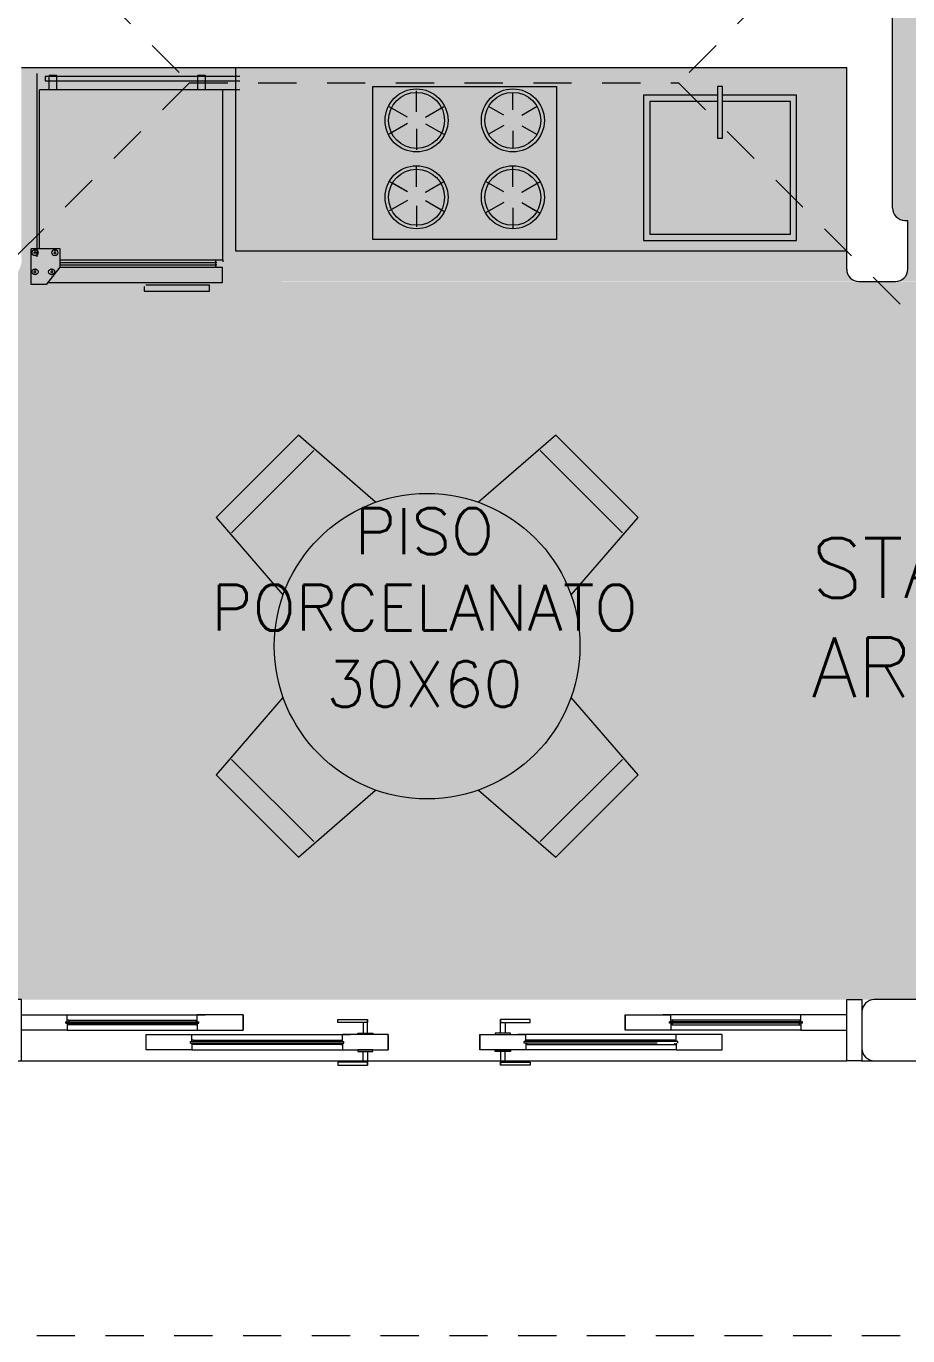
# Model space of a CAD drawing. Header units: metres. Extents: x 8 to 2416, y -346 to 476.
# Drawn here: x 122.033 to 124.917, y -191.693 to -187.407 of the extents above; entities that cross this region are included whole.
import ezdxf

# ---------------------------------------------------------------- set-up
doc = ezdxf.new("R2010")
doc.units = ezdxf.units.M
doc.linetypes.add('0', pattern=[0])
doc.linetypes.add('HIDDEN2', pattern=[0.1875, 0.125, -0.0625])
doc.layers.get('0').update_dxf_attribs({"color": 250, "linetype": '0', "lineweight": 20})
for name, color, linetype, lineweight in [('01a_Mobiliario', 250, 'Continuous', 0), ('02_mobiliario', 250, 'Continuous', 5), ('A-DOOR', 35, 'Continuous', 5), ('A-WALL', 250, 'Continuous', 20), ('baños', 140, 'Continuous', 0), ('MOB FIJOS', 251, 'Continuous', 0), ('MOBILIARIOS', 252, 'Continuous', 0), ('piso', 253, 'Continuous', 0), ('SE-3', 253, 'Continuous', 5), ('textos', 7, 'Continuous', 0)]:
    doc.layers.add(name, color=color, linetype=linetype, lineweight=lineweight)
doc.layers.add('Techos 1', color=7, linetype='HIDDEN2', lineweight=9, true_color=0x42391a)
doc.styles.get("Standard").update_dxf_attribs({"font": 'arial.ttf', "height": 0.1875})

# ---------------------------------------------------------------- blocks, each defined once
blk = doc.blocks.new('A$Cc6a1f6da')
at = {"layer": 'A-DOOR'}
for p, q in [((0.04999999412534351, 0.1643398841901558), (0.2000003540814959, 0.1643398358276613)), ((0.04999999999999716, 0.1143398841902012), (0.04999999412534351, 0.1643398841901558)), ((0.1950003600185681, 0.136839836961542), (0.1950003600185681, 0.1418398369615375)), ((0.19500036007814, 0.1418398369615375), (0.629999819959508, 0.1418398369615375)), ((0.19500036007814, 0.136839836961542), (0.629999819959508, 0.136839836961542)), ((0.2000003540814959, 0.1643398447188815), (0.6511749867160717, 0.1643398789878461)), ((0.2000003600185067, 0.1418398369615375), (0.2000003540814959, 0.1643398358276613)), ((0.205000360018559, 0.1466020423848136), (0.2000003600185636, 0.1466020423848136)), ((0.2000003600185067, 0.136839836961542), (0.2000003600185067, 0.1143398358275931)), ((0.205000360018559, 0.1320776315382659), (0.2000003600185636, 0.1320776315382659)), ((0.2050003541439054, 0.1466020418286575), (0.6199998199595171, 0.146602091046077)), ((0.205000360018559, 0.1466020423848136), (0.205000360018559, 0.1418398369615375)), ((0.205000360018559, 0.1320776315382659), (0.205000360018559, 0.136839836961542)), ((0.6199998199595171, 0.1320776801739498), (0.205000360018559, 0.1320776315382659)), ((0.6199998199595171, 0.1466020423848136), (0.6249998199595126, 0.1466020423848136)), ((0.6199998199595171, 0.1466020423848136), (0.6199998199595171, 0.1418398369615375)), ((0.6199998199595171, 0.1320776315382659), (0.6199998199595171, 0.136839836961542)), ((0.6199998199595171, 0.1320776315382659), (0.6249998199595126, 0.1320776315382659)), ((0.6249998199595694, 0.1418398369615375), (0.6249998258965803, 0.1643398358276613)), ((0.6249998199595694, 0.136839836961542), (0.6249998199595694, 0.1143398358275931)), ((0.7750001858527327, 0.1643398841901558), (0.6249998258965803, 0.1643398358276613)), ((0.629999819959508, 0.136839836961542), (0.629999819959508, 0.1418398369615375)), ((0.7750001741034822, 0.1643398877881168), (0.7750001799781359, 0.1143399027366172)), ((0.775000179978079, 0.1143398841902012), (0.7750001858527327, 0.1643398841901558)), ((1.167499828583729, 0.1398230974076569), (1.167499828583729, 0.1047395128056792)), ((1.182499828672221, 0.1047395128071003), (1.182499828672221, 0.1494790961404533)), ((1.617507782211291, 0.1047395128071003), (1.617507782211291, 0.1494790961404533)), ((1.632507782299783, 0.1398230974076569), (1.632507782299783, 0.1047395128056792)), ((2.025007436780001, 0.1643398877881168), (2.025007430905347, 0.1143399027366172)), ((2.025007425030751, 0.1643398841901558), (2.175007784986903, 0.1643398358276613)), ((2.025007430905404, 0.1143398841902012), (2.025007425030751, 0.1643398841901558)), ((2.600007256801987, 0.1643398447188815), (2.148832624167412, 0.1643398789878461)), ((2.605007250805343, 0.1418398369615375), (2.170007790923975, 0.1418398369615375)), ((2.170007790923975, 0.136839836961542), (2.170007790923975, 0.1418398369615375)), ((2.605007250805343, 0.136839836961542), (2.170007790923975, 0.136839836961542)), ((2.175007790923914, 0.1418398369615375), (2.175007784986903, 0.1643398358276613)), ((2.180007790923966, 0.1466020423848136), (2.175007790923971, 0.1466020423848136)), ((2.175007790923914, 0.136839836961542), (2.175007790923914, 0.1143398358275931)), ((2.180007790923966, 0.1320776315382659), (2.175007790923971, 0.1320776315382659)), ((2.595007256739578, 0.1466020418286575), (2.180007790923966, 0.146602091046077)), ((2.180007790923966, 0.1466020423848136), (2.180007790923966, 0.1418398369615375)), ((2.180007790923966, 0.1320776315382659), (2.180007790923966, 0.136839836961542)), ((2.180007790923966, 0.1320776801739498), (2.595007250864924, 0.1320776315382659)), ((2.595007250864924, 0.1466020423848136), (2.60000725086492, 0.1466020423848136)), ((2.595007250864924, 0.1466020423848136), (2.595007250864924, 0.1418398369615375)), ((2.595007250864924, 0.1320776315382659), (2.595007250864924, 0.136839836961542)), ((2.595007250864924, 0.1320776315382659), (2.60000725086492, 0.1320776315382659)), ((2.600007250864977, 0.1418398369615375), (2.600007256801987, 0.1643398358276613)), ((2.600007250864977, 0.136839836961542), (2.600007250864977, 0.1143398358275931)), ((2.75000761675814, 0.1643398841901558), (2.600007256801987, 0.1643398358276613)), ((2.605007250864915, 0.136839836961542), (2.605007250864915, 0.1418398369615375)), ((2.750007610883486, 0.1143398841902012), (2.75000761675814, 0.1643398841901558)), ((0.2000003599561495, 0.1143398358275931), (0.04999999999999716, 0.1143398841902012)), ((0.1999999999999744, 0.1143398358275931), (0.6511746326345502, 0.1143398702822083)), ((0.4576339663748143, 0.0997395369981291), (0.6076343263309667, 0.09973948863563464)), ((0.457633972249468, 0.04973953699817457), (0.4576339663748143, 0.0997395369981291)), ((0.6076343263309667, 0.09973949752685485), (1.126174809675277, 0.0997395317958194)), ((0.6076343322679776, 0.07723948976951078), (0.6076343263309667, 0.09973948863563464)), ((0.6249998200219267, 0.1143398358275931), (0.775000179978079, 0.1143398841902012)), ((1.099999642918775, 0.07723948976951078), (1.099999648855785, 0.09973948863563464)), ((1.250000008811938, 0.0997395369981291), (1.099999648855785, 0.09973948863563464)), ((1.249999997062687, 0.09973954059609014), (1.250000002937341, 0.04973955554459053)), ((1.250000002937284, 0.04973953699817457), (1.250000008811938, 0.0997395369981291)), ((1.550007602071574, 0.0997395369981291), (1.700007962027726, 0.09973948863563464)), ((1.550007607946227, 0.04973953699817457), (1.550007602071574, 0.0997395369981291)), ((1.550007613820824, 0.09973954059609014), (1.550007607946171, 0.04973955554459053)), ((2.192373284552517, 0.09973949752685485), (1.673832801208235, 0.0997395317958194)), ((1.700007967964737, 0.07723948976951078), (1.700007962027726, 0.09973948863563464)), ((2.175007790861557, 0.1143398358275931), (2.025007430905404, 0.1143398841902012)), ((2.600007610883509, 0.1143398358275931), (2.148832978248933, 0.1143398702822083)), ((2.342373644508669, 0.0997395369981291), (2.192373284552517, 0.09973948863563464)), ((2.192373278615506, 0.07723948976951078), (2.192373284552517, 0.09973948863563464)), ((2.342373638634015, 0.04973953699817457), (2.342373644508669, 0.0997395369981291)), ((2.600007250927334, 0.1143398358275931), (2.750007610883486, 0.1143398841902012)), ((0.6076343322056204, 0.04973948863556643), (0.457633972249468, 0.04973953699817457)), ((0.602634332268039, 0.07223948976951533), (0.602634332268039, 0.07723948976951078)), ((0.6026343323276109, 0.07723948976951078), (1.104999642918713, 0.07723948976951078)), ((0.6026343323276109, 0.07223948976951533), (1.104999642918713, 0.07223948976951533)), ((0.6076339722494453, 0.04973948863556643), (1.126174455593755, 0.04973952309018159)), ((0.6126343322680299, 0.08200169519278688), (0.6076343322680344, 0.08200169519278688)), ((0.6076343322679776, 0.07223948976951533), (0.6076343322679776, 0.04973948863556643)), ((0.6126343322680299, 0.06747728434623923), (0.6076343322680344, 0.06747728434623923)), ((0.6126343263933762, 0.08200169463663087), (1.094999642918722, 0.08200174385405035)), ((0.6126343322680299, 0.08200169519278688), (0.6126343322680299, 0.07723948976951078)), ((0.6126343322680299, 0.06747728434623923), (0.6126343322680299, 0.07223948976951533)), ((1.094999642918722, 0.06747733298192315), (0.6126343322680299, 0.06747728434623923)), ((1.094999642918722, 0.08200169519278688), (1.099999642918718, 0.08200169519278688)), ((1.094999642918722, 0.08200169519278688), (1.094999642918722, 0.07723948976951078)), ((1.094999642918722, 0.06747728434623923), (1.094999642918722, 0.07223948976951533)), ((1.094999642918722, 0.06747728434623923), (1.099999642918718, 0.06747728434623923)), ((1.099999642918775, 0.07223948976951533), (1.099999642918775, 0.04973948863556643)), ((1.099999642981132, 0.04973948863556643), (1.250000002937284, 0.04973953699817457)), ((1.104999642918713, 0.07223948976951533), (1.104999642918713, 0.07723948976951078)), ((1.167499828583729, 0.009655998732966964), (1.167499828583729, 0.0447395833350015)), ((1.182499828672221, 0.04473958333358041), (1.182499828672221, 1.70530256582424e-13)), ((1.70000796790238, 0.04973948863556643), (1.550007607946227, 0.04973953699817457)), ((1.617507782211291, 0.04473958333358041), (1.617507782211291, 1.70530256582424e-13)), ((1.632507782299783, 0.009655998732966964), (1.632507782299783, 0.0447395833350015)), ((2.192373638634038, 0.04973948863556643), (1.673833155289756, 0.04973952309018159)), ((2.197373278555872, 0.07723948976951078), (1.695007967964798, 0.07723948976951078)), ((1.695007967964798, 0.07223948976951533), (1.695007967964798, 0.07723948976951078)), ((2.130007427846166, 0.07223948976951533), (1.695007967964798, 0.07223948976951533)), ((1.705007967964789, 0.08200169519278688), (1.700007967964794, 0.08200169519278688)), ((1.700007967964737, 0.07223948976951533), (1.700007967964737, 0.04973948863556643)), ((1.705007967964789, 0.06747728434623923), (1.700007967964794, 0.06747728434623923)), ((2.187373284490107, 0.08200169463663087), (1.705007967964789, 0.08200174385405035)), ((1.705007967964789, 0.08200169519278688), (1.705007967964789, 0.07723948976951078)), ((1.705007967964789, 0.06747728434623923), (1.705007967964789, 0.07223948976951533)), ((1.705007967964789, 0.06747733298192315), (2.187373278615453, 0.06747728434623923)), ((2.187373278615453, 0.08200169519278688), (2.192373278615449, 0.08200169519278688)), ((2.187373278615453, 0.08200169519278688), (2.187373278615453, 0.07723948976951078)), ((2.187373278615453, 0.06747728434623923), (2.187373278615453, 0.07223948976951533)), ((2.187373278615453, 0.06747728434623923), (2.192373278615449, 0.06747728434623923)), ((2.192373278615506, 0.07223948976951533), (2.192373278615506, 0.04973948863556643)), ((2.192373278677863, 0.04973948863556643), (2.342373638634015, 0.04973953699817457)), ((2.197373278615444, 0.07223948976951533), (2.197373278615444, 0.07723948976951078))]:
    blk.add_line(p, q, dxfattribs=at)
for points in [[(0.04999999999999716, 0.2143331760133265), (-1.4210854715202e-14, 0.2143331760133265), (-1.4210854715202e-14, 0.01433317601339468), (0.04999999999999716, 0.01433317601339468)], [(2.750007610883486, 0.2143331760133265), (2.800007610883497, 0.2143331760133265), (2.800007610883497, 0.01433317601339468), (2.750007610883486, 0.01433317601339468)], [(1.182499828671766, 0.1494790961406238), (1.182499828671766, 0.1398426159839801), (1.0851846778625, 0.1398426159839801), (1.0851846778625, 0.1494790961406238)], [(1.617507782211746, 0.1494790961406238), (1.617507782211746, 0.1398426159839801), (1.714822933021011, 0.1398426159839801), (1.714822933021011, 0.1494790961406238)], [(1.199739412167204, 0.09973951281688187), (1.150260245500519, 0.09973951281688187), (1.150260245498473, 0.104739512814092), (1.199739412165158, 0.104739512814092)], [(1.600268198716307, 0.09973951281688187), (1.649747365382993, 0.09973951281688187), (1.649747365385039, 0.104739512814092), (1.600268198718354, 0.104739512814092)], [(1.199739412167204, 0.0497395833237988), (1.150260245500519, 0.0497395833237988), (1.150260245498473, 0.04473958332658867), (1.199739412165158, 0.04473958332658867)], [(1.600268198716307, 0.0497395833237988), (1.649747365382993, 0.0497395833237988), (1.649747365385039, 0.04473958332658867), (1.600268198718354, 0.04473958332658867)], [(1.182499828671766, 0), (1.182499828671766, 0.009636480156643756), (1.0851846778625, 0.009636480156643756), (1.0851846778625, 0)], [(1.617507782211746, 0), (1.617507782211746, 0.009636480156643756), (1.714822933021011, 0.009636480156643756), (1.714822933021011, 0)]]:
    blk.add_lwpolyline(points, close=True, dxfattribs=at)
at = {"layer": 'piso'}
blk.add_line((0.04999999999998295, 0.01433317601339468), (2.7500076108835, 0.01433317601339468), dxfattribs=at)
blk = doc.blocks.new('PL BASE 1N NASAS 09')
at = {"layer": '01a_Mobiliario', "transparency": 33554684}
blk.add_line((-119.0810508663388, -52.59971880325229), (-117.0810636228577, -52.59971880325269), dxfattribs=at)
at = {"layer": '02_mobiliario'}
blk.add_line((-119.0810508663388, -51.99971880325261), (-119.0810508663388, -52.59971880325229), dxfattribs=at)
at = {"layer": 'A-WALL'}
for p, q in [((-116.931063622858, -52.45971880325258), (-116.9310636228575, -50.88971880325269)), ((-119.781071233741, -51.99971880325261), (-117.0810636228576, -51.99971880325267)), ((-117.0810636228577, -52.65971880325286), (-117.0810636228577, -51.99971880325267)), ((-116.8910636228579, -52.49971880325259), (-116.8813075158412, -52.49971880325258)), ((-116.881307515841, -52.65971880325269), (-116.8813075158412, -52.49971880325258)), ((-117.0410636228576, -52.69971880325286), (-116.9213075158409, -52.69971880325273))]:
    blk.add_line(p, q, dxfattribs=at)
blk.add_lwpolyline([(-114.6710712337411, -55.04971880325276), (-116.9910636228577, -55.04971880325282, 0.4142135623730878), (-117.0310636228577, -55.08971880325281), (-117.0310636228577, -55.20971880325275, 0.414213562373095), (-116.9910636228577, -55.24971880325275), (-114.4710712337411, -55.24971880325275, 0.414213562373095), (-114.4310712337411, -55.20971880325275), (-114.4310712337411, -54.8897188032527, 0.414213562373095), (-114.4710712337411, -54.8497188032527), (-114.5910712337411, -54.8497188032527, 0.414213562373095), (-114.6310712337411, -54.8897188032527), (-114.6310712337411, -55.00971880325276, -0.4142135623730878)], format="xyb", close=True, dxfattribs=at)
for centre, start, end in [((-116.891063622858, -52.45971880325259), 179.9999999999843, 270.0000000000327), ((-117.0410636228577, -52.65971880325286), 180, 270.0000000001137), ((-116.921307515841, -52.65971880325273), 270.0000000000637, 6.513775987637282e-11)]:
    blk.add_arc(centre, 0.04, start, end, dxfattribs=at)
at = {"layer": 'MOB FIJOS', "ltscale": 0.005, "transparency": 33554684}
blk.add_lwpolyline([(-117.5033763443811, -52.23107532569863), (-117.4873763443812, -52.23107532569863), (-117.4873763443812, -52.06190156246691), (-117.5033763443811, -52.06190156246691)], close=True, dxfattribs=at)
at = {"layer": 'MOB FIJOS', "transparency": 33554684}
for points in [[(-117.5033763443811, -52.09043846085148), (-117.7453763443811, -52.09043846085148), (-117.7453763443811, -52.56543846085141), (-117.2453763443811, -52.56543846085141), (-117.2453763443811, -52.09043846085148), (-117.4873763443812, -52.09043846085148)], [(-117.5033763443811, -52.11043846085146), (-117.7253763443811, -52.11043846085146), (-117.7253763443811, -52.54543846085143), (-117.2653763443812, -52.54543846085143), (-117.2653763443812, -52.11043846085146), (-117.4873763443812, -52.11043846085146)]]:
    blk.add_lwpolyline(points, dxfattribs=at)
at = {"layer": 'piso'}
blk.add_line((-117.0329026055388, -55.24971880325258), (-116.9910636228577, -55.24971880325274), dxfattribs=at)
at = {"layer": 'Techos 1'}
for p, q in [((-123.3310712337411, -47.94979643551808), (-119.2310712337407, -52.04971880325266)), ((-113.5310712337411, -47.94971880325273), (-117.6310712337414, -52.04971880325266)), ((-119.2310712337407, -52.04971880325266), (-123.3310712337411, -56.14979643551801)), ((-119.2310712337407, -52.04971880325266), (-117.6310712337414, -52.04971880325266)), ((-117.6310712337414, -52.04971880325255), (-113.5310712337411, -56.14971880325268)), ((-113.5310712337411, -56.1497188032528), (-123.3310712337411, -56.14979643551813))]:
    blk.add_line(p, q, dxfattribs=at)
at = {"color": 1}
blk.add_blockref('A$Cc6a1f6da', (-119.8310712337412, -55.26405435719082), dxfattribs=at)
at = {"layer": 'textos', "insert": (-117.1966415187895, -54.05956603249798), "char_height": 0.195, "width": 3.422973974809149, "attachment_point": 7}
blk.add_mtext('{\\Fromans|c0;STAFF \\PAREA}', dxfattribs=at)
blk = doc.blocks.new('A$C774B1081')
at = {"layer": 'MOBILIARIOS', "linetype": 'ByBlock'}
for p, q in [((732.1428533105563, 1125.000006791931), (446.4285675962701, 1125.000006791931)), ((53.571424739127, 732.1428639347881), (53.571424739127, 446.4285782205023)), ((1124.999996167699, 446.4285782205023), (1124.999996167699, 732.1428639347881)), ((446.4285675962701, 53.57143536335968), (732.1428533105563, 53.57143536335968))]:
    blk.add_line(p, q, dxfattribs=at)
for points in [[(749.9999961676967, 928.5714353633597), (732.1428533105545, 1178.571435363359), (446.4285675962683, 1178.571435363359), (428.5714247391261, 928.5714353633597)], [(249.9999961676922, 750.0000067919312), (-3.832310540019535e-06, 732.1428639347882), (-3.832310540019535e-06, 446.4285782205022), (249.9999961676922, 428.5714353633593)], [(928.5714247391188, 428.5714353633593), (1178.571424739121, 446.4285782205022), (1178.571424739121, 732.1428639347882), (928.5714247391188, 750.0000067919312)], [(428.5714247391261, 250.0000067919308), (446.4285675962683, 6.791930559302273e-06), (732.1428533105545, 6.791930559302273e-06), (749.9999961676967, 250.0000067919308)]]:
    blk.add_lwpolyline(points, dxfattribs=at)
blk.add_circle((589.2857104534132, 589.285721077645), 375.0000000000001, dxfattribs=at)
blk = doc.blocks.new('PL MUEBLES 1N NASAS 09')
at = {"layer": 'MOBILIARIOS'}
for p, q in [((42.53047333544063, 36.18399722776383), (42.53047333544063, 35.58399722776414)), ((43.19534980985975, 36.13105233682262), (42.53949567339248, 36.13105233682256)), ((42.53949567339248, 35.60991878381867), (42.53949567339248, 36.13105233682256)), ((43.1394956733925, 35.57441311020341), (43.1394956733925, 36.13105233682256)), ((43.1394956733925, 35.57441311020341), (43.1394956733925, 36.13105233682256)), ((42.51149641409381, 35.60991878381867), (42.51149641409381, 35.49497820965883)), ((42.60675284814886, 35.60991878381867), (42.51263414359516, 35.60991878381867)), ((42.52040978324465, 35.59788336528402), (42.52878318250976, 35.59788336528402)), ((42.5245964828772, 35.60432028554317), (42.5245964828772, 35.59258237218421)), ((42.58538511059112, 35.59729788445804), (42.59375850985623, 35.59729788445804)), ((42.58957181022367, 35.60373480471719), (42.58957181022367, 35.5919968911254)), ((42.60675284814886, 35.55072078986962), (42.60675284814886, 35.60991878381867)), ((42.60675284814886, 35.57441311020341), (43.1394956733925, 35.57441311020341)), ((43.1394956733925, 35.57441311020341), (43.13949567339159, 35.56734011557444)), ((42.52040978324465, 35.53523691713747), (42.52878318250976, 35.53523691713747)), ((42.5245964828772, 35.54167383739662), (42.5245964828772, 35.52993592403766)), ((42.56383196836202, 35.49497820965883), (42.60675284814886, 35.55072078986962)), ((42.57589096868276, 35.53523691713747), (42.58426436794787, 35.53523691713747)), ((42.58007766831531, 35.54167383739662), (42.58007766831531, 35.52993592403766)), ((42.60667542939871, 35.55066331865203), (43.13749072687585, 35.55066331865208)), ((42.60675284814886, 35.56556576646801), (43.11757584388658, 35.56556576646801)), ((42.60675284814886, 35.55826266359475), (43.11771045181172, 35.5582626635948)), ((43.13749072687585, 35.55066331865203), (43.13749072687585, 35.4992054371902)), ((42.51149641409381, 35.49497820965883), (42.56383196836202, 35.49497820965883)), ((43.13749072687585, 35.4992054371902), (42.56708686485752, 35.4992054371902)), ((42.88241257824802, 35.48733054164734), (42.88241257824802, 35.47149734727975)), ((43.09573684869201, 35.4912888400064), (42.88788243130648, 35.4912888400064)), ((43.09573684869201, 35.47149734727975), (43.09573684869201, 35.4912888400064)), ((42.88241257824802, 35.47149734727975), (43.09573684869201, 35.47149734727975))]:
    blk.add_line(p, q, dxfattribs=at)
at = {"layer": 'MOBILIARIOS', "transparency": 33554684}
for p, q in [((43.77292305391674, 36.05857700580367, -0.2267414819999831), (43.77263562338075, 36.12728594475828, -0.2267414819999831)), ((44.08804474401867, 36.06495725881013, -0.224451163999983), (44.08780521858498, 36.12221470786238, -0.224451163999983)), ((43.74324306836488, 36.04127530994054, -0.2267414819999831), (43.68359566668786, 36.07538085739856, -0.2267414819999831)), ((43.80274675488963, 36.0415242326871, -0.2267414819999831), (43.862106725801, 36.07612762414527, -0.2267414819999831)), ((44.05836475869646, 36.0476555629852, -0.224451163999983), (44.00865859090672, 36.07607685230363, -0.224451163999983)), ((44.11786844483831, 36.04790448519583, -0.224451163999983), (44.16733508788374, 36.07674064504403, -0.224451163999983)), ((43.74324306836488, 36.01993026922281, -0.2267414819999831), (43.68359566668786, 35.9858247217648, -0.2267414819999831)), ((43.77292305391674, 36.00262857335969, -0.2267414819999831), (43.77263562338075, 35.93391963440507, -0.2267414819999831)), ((43.77292305383943, 36.00262857360843, -0.2267414819999831), (43.77268352802329, 35.9453711243836, -0.2267414819999831)), ((43.80274675488963, 36.01968134647626, -0.2267414819999831), (43.862106725801, 35.98507795501808, -0.2267414819999831)), ((44.05836475869646, 36.01355001617816, -0.224451163999983), (44.00865859090672, 35.98512872685973, -0.224451163999983)), ((44.11786844483831, 36.01330109396753, -0.224451163999983), (44.16733508788374, 35.98446493411933, -0.224451163999983)), ((44.08804474401867, 35.99624832035323, -0.224451163999983), (44.08780521858498, 35.93899087130097, -0.224451163999983)), ((43.77321048441317, 35.81343819835757, -0.2244511639999998), (43.77349791514061, 35.88214713704411, -0.2244511639999998)), ((43.77321048460416, 35.81343819879777, -0.2244511639999998), (43.77345001022931, 35.87069564758218, -0.2244511639999998)), ((44.0883321747452, 35.81343819846273, -0.224451163999983), (44.08861960562498, 35.88214713736028, -0.224451163999983)), ((44.0883321747834, 35.81343819869238, -0.224451163999983), (44.0885717001789, 35.87069564751522, -0.224451163999983)), ((43.74338678378544, 35.7963854244752, -0.2244511639999998), (43.68402681268216, 35.83098881620145, -0.2244511639999998)), ((43.80289047019468, 35.79613650245625, -0.2244511639999998), (43.86253787179575, 35.83024204945497, -0.2244511639999998)), ((44.05850847381097, 35.79638542486776, -0.224451163999983), (43.99914850282229, 35.83098881657492, -0.224451163999983)), ((44.11801216025842, 35.79613650237019, -0.224451163999983), (44.17765956212733, 35.83024204956058, -0.224451163999983)), ((43.74338678366993, 35.79638542520257, -0.2244511639999998), (43.6939201409692, 35.82522158499347, -0.2244511639999998)), ((43.80289047015557, 35.79613650293464, -0.2244511639999998), (43.85259663806082, 35.8245577922342, -0.2244511639999998)), ((44.05850847392603, 35.79638542484867, -0.224451163999983), (44.00904183160728, 35.82522158481191, -0.224451163999983)), ((44.11801216029662, 35.79613650259984, -0.224451163999983), (44.1677183286225, 35.82455779230162, -0.224451163999983)), ((43.74324306836397, 35.76841120864555, -0.2267414819999831), (43.68359566668695, 35.73430566118753, -0.2267414819999831)), ((43.74324306828711, 35.76841120889452, -0.2267414819999831), (43.69353689992258, 35.7399899196709, -0.2267414819999831)), ((43.77292305391583, 35.75110951278242, -0.2267414819999831), (43.77263562337984, 35.68240057382781, -0.2267414819999831)), ((43.77292305383853, 35.75110951303117, -0.2267414819999831), (43.77268352802238, 35.69385206380633, -0.2267414819999831)), ((43.80274675465816, 35.76816228664546, -0.2267414819999831), (43.8522133970142, 35.73932612691164, -0.2267414819999831)), ((43.80274675488872, 35.768162285899, -0.2267414819999831), (43.86210672580009, 35.73355889444082, -0.2267414819999831)), ((44.05836475854321, 35.76203095539034, -0.224451163999983), (43.99871735663518, 35.72792540867835, -0.224451163999983)), ((44.05836475869555, 35.76203095560089, -0.224451163999983), (44.00865859090581, 35.73360966628246, -0.224451163999983)), ((44.08804474401776, 35.74472925977597, -0.224451163999983), (44.08775731329033, 35.6760203210892, -0.224451163999983)), ((44.08804474401776, 35.74472925977597, -0.224451163999983), (44.08780521858407, 35.68747181072371, -0.224451163999983)), ((44.11786844491425, 35.76178203314151, -0.224451163999983), (44.17722841594068, 35.72717864166401, -0.224451163999983)), ((44.1178684448374, 35.76178203339026, -0.224451163999983), (44.16733508788283, 35.73294587354206, -0.224451163999983))]:
    blk.add_line(p, q, dxfattribs=at)
at = {"layer": 'MOBILIARIOS'}
for points in [[(43.19534980985986, 36.17441311029654), (42.55805972836777, 36.17441311029654), (42.55805972836777, 36.16026722842764)], [(42.57009929361618, 36.17719410469692), (42.57009929361618, 36.13118902983081), (42.59616138216904, 36.13118902983081), (42.59616138216904, 36.17757119557757), (42.57062053553625, 36.17757119557757)], [(43.05609991684423, 36.17719410469692), (43.05609991684423, 36.13118902983081), (43.08216200562993, 36.13118902983081), (43.08216200562993, 36.17757119557757), (43.0566211587643, 36.17757119557757)], [(42.55805972836777, 36.16026722842764), (43.19534980985986, 36.16026722842764)]]:
    blk.add_lwpolyline(points, dxfattribs=at)
at = {"layer": 'MOBILIARIOS', "transparency": 33554684}
blk.add_lwpolyline([(43.63052433719687, 36.14105323597943), (44.23052433719701, 36.14105323597943), (44.23052433719701, 35.64105323597886), (43.63052433719687, 35.64105323597886)], close=True, dxfattribs=at)
at = {"layer": 'MOBILIARIOS'}
blk.add_lwpolyline([(43.11668065938966, 35.57441311020341, 0.07448963952546453), (43.11571396308571, 35.57356816810833, 0.1429333482553506), (43.11543717820996, 35.57294812978182, 0.01243626051627125), (43.11534288276948, 35.57210242891858, 0.008719487532808781), (43.11525953820774, 35.57089172529925, 0.01282390430581925), (43.11520117160357, 35.56861640398348, 0.1700447279082902), (43.11525953820774, 35.56844974512171, 0.06490881656816216), (43.1155259984439, 35.56819269450318, -0.02846480883751392), (43.11579245868006, 35.56793564388465, -0.0009638090315940689), (43.1159700987987, 35.56774285603717, 0.0009750532650293052), (43.11614773891733, 35.56755006818969, 0.01625183669883268), (43.11659183927213, 35.56710022972368, -0.007259322075535788), (43.11703593962693, 35.56665039125767, -0.1013407301992483), (43.11749190222987, 35.56592709399561, -0.1253909543868906), (43.11756886009925, 35.56523661332142, -0.0993980428832432), (43.1174279386569, 35.56483391974062, -0.06663574708786282), (43.11703593962693, 35.5643369363894, -0.1141436608849019), (43.11650301915461, 35.56401562323265, 0.1581746229598462), (43.11597009868228, 35.5636943100759, 0.07080504547405711), (43.11555856702017, 35.56305662613981, 0.101338190182438), (43.11543717820996, 35.56253758252535, 0.006938646845334339), (43.115434748563, 35.56236251020641, 0.003583200870256077), (43.11543717820996, 35.56202348152112, 0.0210213052511593), (43.1155244850267, 35.5604762822569, 0.1234192460762645), (43.11561481844501, 35.56022412765708, 0.07014933800896066), (43.11573883362118, 35.56008545778138, 0.01072617656635269), (43.11668065938966, 35.55932445049223, 0.01591255061525972), (43.11712475974446, 35.5590031374519, -0.0537072869064809), (43.11756886009925, 35.55868182441156, -0.1538835969311732), (43.11765990553442, 35.55852706671203, -0.04344469533692291), (43.11774650033431, 35.55791067255598, -0.103672822704159), (43.11760743168588, 35.55701400867638, -0.1462435876157939), (43.11721357986198, 35.55649689461973, -0.1756502275381919), (43.11676947939077, 35.55636836931046, 0.1878619457613726), (43.11632537891956, 35.5562398440012, 0.05639657635820675), (43.1159822714967, 35.55590994260861, 0.07354202828542736), (43.11579245868006, 35.5555972176877, 0.07112746145399702), (43.11568567427628, 35.55519038788421, 0.02618199092287305), (43.11561481844501, 35.55405491420936, 0.04808953077074492), (43.1157422453629, 35.55257920325987, 0.1432337478410509), (43.11597009868228, 35.55212703526888, 0.1729423557557891), (43.11659183927213, 35.55180572211214, -0.06933733185925962), (43.11721357986198, 35.55148440895539, -0.02995650978056375), (43.11756308308873, 35.55120446154331, -0.02620689019680809), (43.11792414033653, 35.55084178240907)], format="xyb", dxfattribs=at)
at = {"layer": 'MOBILIARIOS', "transparency": 33554684}
for centre, radius in [((43.77306676914631, 36.03060278945742, -0.2244511639999996), 0.10306431), ((44.08818845936329, 36.03060278958168, -0.2244511639999829), 0.10306431), ((43.77306676922271, 36.03060278991671, -0.2244511639999996), 0.09161271999999998), ((44.08818845924824, 36.03060278960078, -0.2244511639999829), 0.09161271999999998), ((43.7730667691454, 35.77908372888015, -0.2244511639999996), 0.10306431), ((43.7730667692218, 35.77908372933945, -0.2244511639999996), 0.09161271999999998), ((44.08818845936239, 35.77908372900441, -0.2244511639999829), 0.10306431), ((44.08818845924733, 35.77908372902351, -0.2244511639999829), 0.09161271999999998)]:
    blk.add_circle(centre, radius, dxfattribs=at)
at = {"layer": 'MOBILIARIOS'}
for centre in [(42.52514916741154, 35.5975858682574), (42.5896869065599, 35.5975858682574), (42.52514916741154, 35.53509909699608), (42.57898939693212, 35.53509909699608)]:
    blk.add_circle(centre, 0.009866332326219585, dxfattribs=at)
at = {"layer": 'baños'}
blk.add_blockref('PL BASE 1N NASAS 09', (162.2615445691817, 88.20329366328178), dxfattribs=at)
at = {"layer": 'MOBILIARIOS', "xscale": 0.001333333333333352, "yscale": 0.001333333333333352, "zscale": 0.001333333333333352, "rotation": 45}
blk.add_blockref('A$C774B1081', (43.80755674732472, 33.19907742419215), dxfattribs=at)

msp = doc.modelspace()

# ---------------------------------------------------------------- hatches: boundary and pattern name
at = {"layer": 'SE-3', "true_color": 0x84b4e1, "transparency": 33554508}
h = msp.add_hatch(color=151, dxfattribs=at)
h.dxf.hatch_style = 1
edge = h.paths.add_edge_path()
edge.add_line((125.86707258368, -187.4725323919426), (125.8670649727963, -188.0025323919423))
edge.add_arc((125.8255713110788, -188.0019136970014), 0.0414982740141944, 258.1823765338926, 359.14574947685117, ccw=False)
edge.add_line((125.8170725836796, -188.0425323919428), (125.8170725836794, -188.2025323919422))
edge.add_arc((125.8570725836794, -188.2025323919423), 0.04000000000002046, 179.9999999999186, 267.736574457352)
edge.add_line((125.8554928255214, -188.2425011843204), (124.8800931843831, -188.2423989578966))
edge.add_arc((124.8768286906964, -188.2025323919425), 0.04000000000000661, 274.6812492377267, 360)
edge.add_line((124.9168286906964, -188.2025323919425), (124.9168286906962, -188.0425323919424))
edge.add_arc((124.9086667403249, -188.0017391865262), 0.04160171921915043, 181.0925047706699, 281.314401668648, ccw=False)
edge.add_line((124.8670725836781, -188.0025323919424), (124.8670725836799, -186.4325323919426))
edge.add_arc((124.82707258368, -186.4325323919424), 0.03999999999990678, 359.999999999715, 447.2736890062206)
edge.add_line((124.8289751896565, -186.3925776664335), (124.7570725836793, -186.3925323919425))
edge.add_arc((124.7570725836794, -186.4325323919425), 0.04000000000004889, 90.00000000006106, 179.9999999999593)
edge.add_line((124.7170725836793, -186.4325323919425), (124.7172382158605, -185.5561687555789))
edge.add_arc((124.7570725836791, -185.5525323919425), 0.03999999999998747, 185.2159085704919, 270.0000000000407)
edge.add_line((124.7570725836791, -185.5925323919425), (124.8270725836799, -185.5925323919425))
edge.add_arc((124.8270725836799, -185.5525323919425), 0.03999999999999204, 270, 360)
edge.add_line((124.8670725836799, -185.5525323919425), (124.8670725836817, -184.660890981596))
edge.add_arc((124.9369795978035, -184.6624569973396), 0.06992455240287242, 90.11011509980591, 178.7167083371552, ccw=False)
edge.add_line((124.9368452119135, -184.5925325740729), (127.117064651463, -184.5925322048082))
edge.add_arc((127.1170646533369, -184.6425325242678), 0.05000031945954223, 0.00015163260360395725, 90.00000214738282, ccw=False)
edge.add_line((127.1670649727963, -184.6425323919425), (127.1670725836792, -187.4425323919425))
edge.add_line((127.1670725836792, -187.4425323919425), (127.1670649727963, -188.0425323919426))
edge.add_line((127.1670649727963, -188.0425323919426), (126.0170649727956, -188.0425323919426))
edge.add_line((126.0170649727955, -188.0425323919426), (126.0170649727954, -187.4425323919425))
edge.add_line((126.0170649727954, -187.4425323919425), (125.89707258368, -187.4425323919426))
edge.add_arc((125.89707258368, -187.4725323919426), 0.03000000000000114, 90.00000000002716, 180)
h = msp.add_hatch(color=151, dxfattribs=at)
h.dxf.hatch_style = 1
edge = h.paths.add_edge_path()
edge.add_line((122.0170649727962, -187.5425323919424), (124.7170725836798, -187.5425323919425))
edge.add_line((124.7170725836798, -187.5425323919425), (124.7170725836797, -188.2025323919427))
edge.add_arc((124.7570725836797, -188.2025323919426), 0.04000000000002046, 180.0000000000407, 269.098776205106)
edge.add_line((124.7564434367227, -188.2425274438129), (121.9476907947968, -188.2425295943638))
edge.add_arc((121.9464259483966, -188.1713057667955), 0.07123505773069586, 271.0173946834064, 367.417017361424)
edge.add_line((122.0170649727964, -188.1621100242074), (122.0170649727962, -187.5425323919424))
h = msp.add_hatch(color=151, dxfattribs=at)
h.dxf.hatch_style = 1
edge = h.paths.add_edge_path()
edge.add_line((120.9170938808583, -188.2425323919425), (127.1325254844319, -188.2429095667856))
edge.add_arc((127.1270453633949, -188.2825323919425), 0.03999999999989107, 0.02500580081488124, 82.12553883484401, ccw=False)
edge.add_line((127.1670453595854, -188.2825149346008), (127.1675341804396, -189.4025498492846))
edge.add_arc((127.2075341766301, -189.4025323919428), 0.0400000000000016, 180.0250058009369, 270)
edge.add_line((127.2075341766301, -189.4425323919428), (127.3276451287801, -189.4425323919428))
edge.add_arc((127.3276451287801, -189.4025323919428), 0.04000000000002046, 269.9999999999797, 360.237571434812)
edge.add_line((127.3676447849273, -189.4023665362682), (127.3670649727963, -190.4325323919425))
edge.add_arc((127.3270649727963, -190.4325323919425), 0.04000000000002046, 4.071109992271219e-11, 89.99999999997965)
edge.add_line((127.3270649727963, -190.3925323919425), (127.2070649727963, -190.3925323919425))
edge.add_arc((127.2070649727962, -190.4325323919425), 0.03999999999996362, 89.99999999993894, 179.9644306706708)
edge.add_line((127.1670649805042, -190.4325075598677), (127.1670649727963, -190.5525323919425))
edge.add_arc((127.1270649727963, -190.5525323919426), 0.03999999999994941, -90.0000000000814, 4.0813574742060155e-11, ccw=False)
edge.add_line((127.1270649727963, -190.5925323919425), (120.8670649727963, -190.5933179863085))
edge.add_line((120.8670649727963, -190.5933179863085), (120.8670649727963, -188.2825323919424))
edge.add_arc((120.9087403210885, -188.2833705506232), 0.04168377580369747, 78.43946515682342, 178.847844498456, ccw=False)

# ---------------------------------------------------------------- block references
msp.add_blockref('PL MUEBLES 1N NASAS 09', (79.53659163735571, -223.7461072519716))

# ---------------------------------------------------------------- texts
at = {"layer": 'textos', "color": 5, "insert": (125.4553142714193, -189.6348568609024), "char_height": 0.15, "width": 4.239917131042262, "attachment_point": 9}
msp.add_mtext('\\pxqc;{\\Fromans|c0;PISO \\PPORCELANATO\\P30X60}', dxfattribs=at)

doc.saveas('drawing.dxf')
